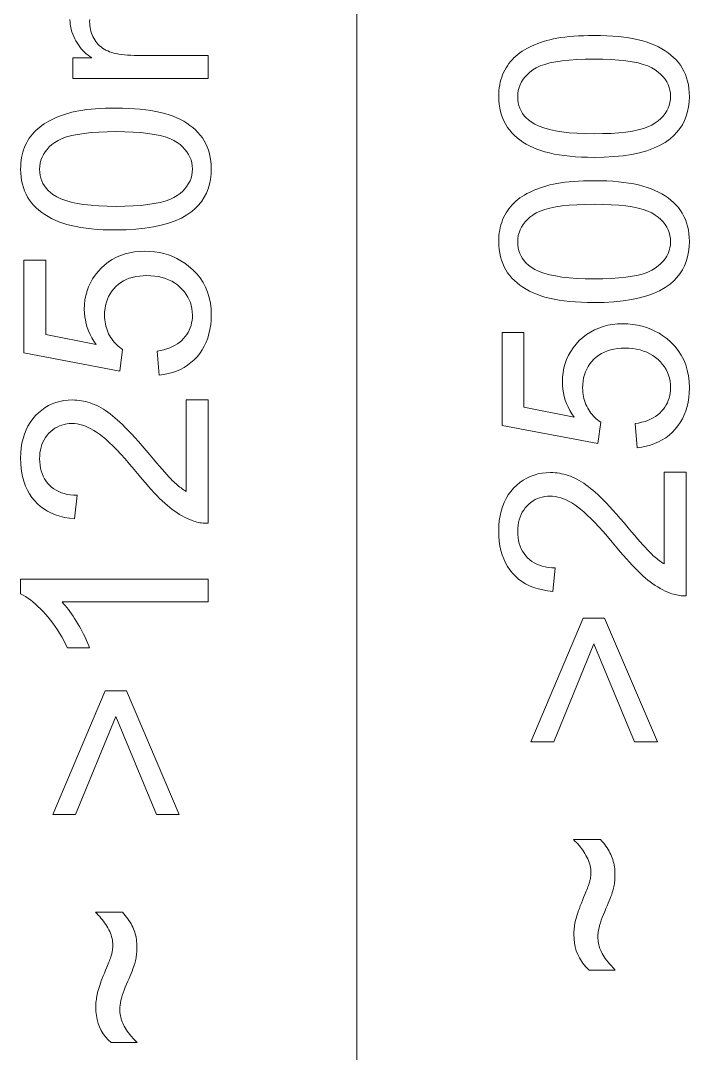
# Model space of a CAD drawing. Extents: x 23 to 417, y 3 to 294.
# Drawn here: x 223.84 to 227.42, y 15.36 to 20.88 of the extents above; entities that cross this region are included whole.
import ezdxf

# ---------------------------------------------------------------- set-up
doc = ezdxf.new("R2010")
doc.units = 0

msp = doc.modelspace()

# ---------------------------------------------------------------- linework, layer by layer
at = {"color": 7, "lineweight": 13}
msp.add_line((225.6362, 10.2218), (225.6362, 50.2218), dxfattribs=at)
msp.add_lwpolyline([(224.2061, 20.8889), (224.2057, 20.8756), (224.206, 20.8653), (224.2068, 20.8552), (224.2082, 20.8452), (224.2101, 20.8354), (224.2126, 20.8257), (224.2156, 20.8162), (224.2191, 20.8069), (224.2232, 20.7977), (224.2278, 20.7886), (224.233, 20.7798), (224.2387, 20.7712), (224.2449, 20.7631), (224.2517, 20.7555), (224.2589, 20.7484), (224.2666, 20.7418), (224.2749, 20.7357), (224.2836, 20.73), (224.2928, 20.7249), (224.3026, 20.7202), (224.3128, 20.716), (224.3238, 20.7122), (224.3357, 20.7089), (224.3485, 20.7059), (224.3623, 20.7033), (224.377, 20.7011), (224.3926, 20.6994), (224.4091, 20.698), (224.4266, 20.697), (224.4449, 20.6964), (224.4643, 20.6962), (224.8401, 20.6962), (224.8401, 20.5734), (224.1157, 20.5734), (224.1157, 20.6832), (224.2173, 20.6832), (224.2069, 20.6903), (224.1969, 20.6978), (224.1873, 20.7057), (224.1781, 20.7141), (224.1693, 20.723), (224.161, 20.7323), (224.153, 20.742), (224.1455, 20.7522), (224.1384, 20.7629), (224.1317, 20.774), (224.1256, 20.7854), (224.1201, 20.7972), (224.1152, 20.8093), (224.111, 20.8218), (224.1074, 20.8345), (224.1045, 20.8475), (224.1022, 20.8609), (224.1006, 20.8746), (224.0997, 20.8886)], dxfattribs=at)
for points in [[(226.9077, 20.1508), (226.8729, 20.1512), (226.8395, 20.1523), (226.8075, 20.1541), (226.7769, 20.1567), (226.7476, 20.16), (226.7198, 20.164), (226.6933, 20.1687), (226.6682, 20.1742), (226.6445, 20.1804), (226.6222, 20.1873), (226.6011, 20.195), (226.5809, 20.2033), (226.5618, 20.2124), (226.5436, 20.2222), (226.5264, 20.2327), (226.5102, 20.2439), (226.4951, 20.2558), (226.4809, 20.2684), (226.4676, 20.2817), (226.4554, 20.2958), (226.4443, 20.3105), (226.4343, 20.3261), (226.4255, 20.3423), (226.4179, 20.3593), (226.4114, 20.377), (226.4061, 20.3955), (226.402, 20.4148), (226.3991, 20.4347), (226.3973, 20.4554), (226.3967, 20.4769), (226.3971, 20.4928), (226.398, 20.5083), (226.3997, 20.5234), (226.4019, 20.5381), (226.4048, 20.5524), (226.4084, 20.5664), (226.4126, 20.5799), (226.4175, 20.593), (226.423, 20.6058), (226.4291, 20.6181), (226.4359, 20.63), (226.4433, 20.6415), (226.4512, 20.6526), (226.4596, 20.6633), (226.4687, 20.6735), (226.4783, 20.6833), (226.4885, 20.6927), (226.4993, 20.7017), (226.5107, 20.7102), (226.5226, 20.7184), (226.5351, 20.7261), (226.5481, 20.7335), (226.5616, 20.7406), (226.5757, 20.7473), (226.5903, 20.7537), (226.6054, 20.7597), (226.6211, 20.7654), (226.6373, 20.7708), (226.654, 20.7758), (226.6713, 20.7804), (226.6894, 20.7847), (226.7088, 20.7885), (226.7294, 20.7919), (226.7512, 20.7948), (226.7742, 20.7973), (226.7985, 20.7993), (226.8239, 20.8009), (226.8506, 20.802), (226.8785, 20.8027), (226.9077, 20.8029), (226.9422, 20.8026), (226.9753, 20.8015), (227.0071, 20.7997), (227.0376, 20.7972), (227.0667, 20.7939), (227.0944, 20.7899), (227.1208, 20.7852), (227.1458, 20.7798), (227.1695, 20.7737), (227.1918, 20.7668), (227.2129, 20.7592), (227.233, 20.7509), (227.2522, 20.7419), (227.2704, 20.7321), (227.2876, 20.7217), (227.3038, 20.7105), (227.3191, 20.6986), (227.3333, 20.686), (227.3466, 20.6727), (227.3589, 20.6587), (227.3701, 20.6439), (227.3801, 20.6284), (227.389, 20.6121), (227.3966, 20.595), (227.4031, 20.5772), (227.4084, 20.5587), (227.4126, 20.5394), (227.4155, 20.5193), (227.4173, 20.4985), (227.4179, 20.4769), (227.4169, 20.4486), (227.4137, 20.4215), (227.4086, 20.3957), (227.4013, 20.3711), (227.392, 20.3478), (227.3806, 20.3257), (227.3671, 20.3049), (227.3515, 20.2852), (227.3339, 20.2669), (227.3142, 20.2497), (227.2877, 20.2309), (227.258, 20.2141), (227.2252, 20.1993), (227.1892, 20.1864), (227.1501, 20.1756), (227.1079, 20.1667), (227.0626, 20.1597), (227.0141, 20.1548), (226.9624, 20.1518)], [(226.9077, 20.277), (226.9553, 20.2776), (226.9996, 20.2793), (227.0406, 20.2822), (227.0783, 20.2862), (227.1127, 20.2914), (227.1438, 20.2978), (227.1717, 20.3053), (227.1962, 20.3139), (227.2175, 20.3237), (227.2354, 20.3347), (227.2509, 20.3465), (227.2648, 20.3588), (227.277, 20.3717), (227.2876, 20.3851), (227.2966, 20.399), (227.3039, 20.4135), (227.3096, 20.4286), (227.3137, 20.4441), (227.3161, 20.4602), (227.3169, 20.4769), (227.3161, 20.4935), (227.3137, 20.5096), (227.3096, 20.5252), (227.3038, 20.5402), (227.2965, 20.5547), (227.2875, 20.5687), (227.2768, 20.5821), (227.2645, 20.595), (227.2506, 20.6073), (227.2351, 20.6191), (227.2171, 20.6301), (227.1958, 20.6399), (227.1712, 20.6485), (227.1434, 20.656), (227.1123, 20.6623), (227.0779, 20.6675), (227.0403, 20.6716), (226.9993, 20.6744), (226.9551, 20.6762), (226.9077, 20.6768), (226.8599, 20.6762), (226.8155, 20.6744), (226.7744, 20.6716), (226.7366, 20.6675), (226.7022, 20.6623), (226.671, 20.656), (226.6432, 20.6485), (226.6187, 20.6399), (226.5974, 20.6301), (226.5795, 20.6191), (226.5641, 20.6073), (226.5503, 20.5949), (226.5381, 20.582), (226.5276, 20.5685), (226.5187, 20.5544), (226.5114, 20.5398), (226.5057, 20.5245), (226.5016, 20.5088), (226.4992, 20.4924), (226.4984, 20.4755), (226.4991, 20.459), (226.5012, 20.4431), (226.5048, 20.4278), (226.5098, 20.4133), (226.5163, 20.3995), (226.5242, 20.3863), (226.5335, 20.3738), (226.5442, 20.362), (226.5564, 20.3509), (226.57, 20.3405), (226.5898, 20.3284), (226.6128, 20.3176), (226.6388, 20.3081), (226.6679, 20.2999), (226.7001, 20.2929), (226.7354, 20.2872), (226.7738, 20.2827), (226.8154, 20.2796), (226.86, 20.2777)], [(224.3469, 19.7624), (224.3122, 19.7627), (224.2788, 19.7638), (224.2468, 19.7656), (224.2161, 19.7682), (224.1869, 19.7715), (224.159, 19.7755), (224.1326, 19.7802), (224.1075, 19.7857), (224.0838, 19.7919), (224.0615, 19.7989), (224.0403, 19.8065), (224.0202, 19.8149), (224.0011, 19.8239), (223.9829, 19.8337), (223.9657, 19.8442), (223.9495, 19.8554), (223.9343, 19.8673), (223.9201, 19.8799), (223.9069, 19.8933), (223.8947, 19.9073), (223.8835, 19.9221), (223.8736, 19.9376), (223.8648, 19.9538), (223.8571, 19.9708), (223.8507, 19.9886), (223.8454, 20.0071), (223.8413, 20.0263), (223.8384, 20.0462), (223.8366, 20.067), (223.836, 20.0884), (223.8363, 20.1043), (223.8373, 20.1198), (223.8389, 20.1349), (223.8412, 20.1496), (223.8441, 20.164), (223.8477, 20.1779), (223.8519, 20.1914), (223.8568, 20.2045), (223.8623, 20.2173), (223.8684, 20.2296), (223.8752, 20.2415), (223.8825, 20.2531), (223.8904, 20.2641), (223.8989, 20.2748), (223.908, 20.285), (223.9176, 20.2949), (223.9278, 20.3042), (223.9386, 20.3132), (223.95, 20.3218), (223.9619, 20.3299), (223.9743, 20.3376), (223.9874, 20.345), (224.0009, 20.3521), (224.015, 20.3588), (224.0296, 20.3652), (224.0447, 20.3712), (224.0604, 20.3769), (224.0766, 20.3823), (224.0933, 20.3873), (224.1106, 20.392), (224.1287, 20.3962), (224.1481, 20.4001), (224.1687, 20.4034), (224.1905, 20.4064), (224.2135, 20.4088), (224.2377, 20.4109), (224.2632, 20.4124), (224.2899, 20.4136), (224.3178, 20.4142), (224.3469, 20.4145), (224.3815, 20.4141), (224.4146, 20.413), (224.4464, 20.4112), (224.4769, 20.4087), (224.506, 20.4054), (224.5337, 20.4015), (224.5601, 20.3968), (224.5851, 20.3913), (224.6087, 20.3852), (224.631, 20.3783), (224.6522, 20.3707), (224.6723, 20.3624), (224.6915, 20.3534), (224.7097, 20.3437), (224.7269, 20.3332), (224.7431, 20.322), (224.7583, 20.3102), (224.7726, 20.2976), (224.7859, 20.2842), (224.7982, 20.2702), (224.8094, 20.2554), (224.8194, 20.2399), (224.8283, 20.2236), (224.8359, 20.2066), (224.8424, 20.1888), (224.8477, 20.1702), (224.8519, 20.1509), (224.8548, 20.1308), (224.8566, 20.11), (224.8572, 20.0884), (224.8561, 20.0601), (224.853, 20.0331), (224.8478, 20.0072), (224.8406, 19.9827), (224.8313, 19.9593), (224.8198, 19.9372), (224.8064, 19.9164), (224.7908, 19.8968), (224.7732, 19.8784), (224.7535, 19.8613), (224.727, 19.8425), (224.6973, 19.8257), (224.6645, 19.8108), (224.6285, 19.798), (224.5894, 19.7871), (224.5472, 19.7782), (224.5018, 19.7713), (224.4534, 19.7663), (224.4017, 19.7633)], [(224.3469, 19.8886), (224.3945, 19.8891), (224.4388, 19.8909), (224.4799, 19.8937), (224.5176, 19.8978), (224.552, 19.903), (224.5831, 19.9093), (224.611, 19.9168), (224.6355, 19.9254), (224.6568, 19.9352), (224.6747, 19.9462), (224.6902, 19.958), (224.704, 19.9703), (224.7163, 19.9832), (224.7269, 19.9966), (224.7358, 20.0106), (224.7432, 20.0251), (224.7489, 20.0401), (224.753, 20.0557), (224.7554, 20.0718), (224.7562, 20.0884), (224.7554, 20.1051), (224.7529, 20.1212), (224.7489, 20.1367), (224.7431, 20.1518), (224.7357, 20.1663), (224.7267, 20.1802), (224.7161, 20.1936), (224.7038, 20.2065), (224.6899, 20.2188), (224.6744, 20.2306), (224.6564, 20.2416), (224.6351, 20.2514), (224.6105, 20.26), (224.5827, 20.2675), (224.5516, 20.2739), (224.5172, 20.2791), (224.4795, 20.2831), (224.4386, 20.286), (224.3944, 20.2877), (224.3469, 20.2883), (224.2992, 20.2877), (224.2548, 20.286), (224.2137, 20.2831), (224.1759, 20.2791), (224.1414, 20.2739), (224.1103, 20.2675), (224.0825, 20.26), (224.0579, 20.2514), (224.0367, 20.2416), (224.0188, 20.2306), (224.0034, 20.2188), (223.9896, 20.2065), (223.9774, 20.1935), (223.9669, 20.18), (223.958, 20.1659), (223.9507, 20.1513), (223.945, 20.1361), (223.9409, 20.1203), (223.9385, 20.104), (223.9377, 20.0871), (223.9384, 20.0705), (223.9405, 20.0546), (223.9441, 20.0394), (223.9491, 20.0248), (223.9556, 20.011), (223.9634, 19.9978), (223.9728, 19.9853), (223.9835, 19.9735), (223.9957, 19.9624), (224.0093, 19.952), (224.0291, 19.9399), (224.052, 19.9292), (224.0781, 19.9196), (224.1072, 19.9114), (224.1394, 19.9044), (224.1747, 19.8987), (224.2131, 19.8943), (224.2546, 19.8911), (224.2992, 19.8892)], [(226.9077, 19.3739), (226.8729, 19.3743), (226.8395, 19.3753), (226.8075, 19.3772), (226.7769, 19.3797), (226.7476, 19.383), (226.7198, 19.387), (226.6933, 19.3918), (226.6682, 19.3972), (226.6445, 19.4034), (226.6222, 19.4104), (226.6011, 19.418), (226.5809, 19.4264), (226.5618, 19.4355), (226.5436, 19.4453), (226.5264, 19.4557), (226.5102, 19.4669), (226.4951, 19.4789), (226.4809, 19.4915), (226.4676, 19.5048), (226.4554, 19.5188), (226.4443, 19.5336), (226.4343, 19.5491), (226.4255, 19.5654), (226.4179, 19.5824), (226.4114, 19.6001), (226.4061, 19.6186), (226.402, 19.6378), (226.3991, 19.6578), (226.3973, 19.6785), (226.3967, 19.6999), (226.3971, 19.7158), (226.398, 19.7313), (226.3997, 19.7465), (226.4019, 19.7612), (226.4048, 19.7755), (226.4084, 19.7894), (226.4126, 19.8029), (226.4175, 19.8161), (226.423, 19.8288), (226.4291, 19.8411), (226.4359, 19.8531), (226.4433, 19.8646), (226.4512, 19.8757), (226.4596, 19.8863), (226.4687, 19.8966), (226.4783, 19.9064), (226.4885, 19.9158), (226.4993, 19.9247), (226.5107, 19.9333), (226.5226, 19.9414), (226.5351, 19.9492), (226.5481, 19.9566), (226.5616, 19.9636), (226.5757, 19.9703), (226.5903, 19.9767), (226.6054, 19.9828), (226.6211, 19.9885), (226.6373, 19.9938), (226.654, 19.9988), (226.6713, 20.0035), (226.6894, 20.0078), (226.7088, 20.0116), (226.7294, 20.015), (226.7512, 20.0179), (226.7742, 20.0204), (226.7985, 20.0224), (226.8239, 20.024), (226.8506, 20.0251), (226.8785, 20.0258), (226.9077, 20.026), (226.9422, 20.0256), (226.9753, 20.0246), (227.0071, 20.0227), (227.0376, 20.0202), (227.0667, 20.017), (227.0944, 20.013), (227.1208, 20.0083), (227.1458, 20.0029), (227.1695, 19.9967), (227.1918, 19.9898), (227.2129, 19.9823), (227.233, 19.974), (227.2522, 19.9649), (227.2704, 19.9552), (227.2876, 19.9447), (227.3038, 19.9336), (227.3191, 19.9217), (227.3333, 19.9091), (227.3466, 19.8958), (227.3589, 19.8817), (227.3701, 19.867), (227.3801, 19.8514), (227.389, 19.8351), (227.3966, 19.8181), (227.4031, 19.8003), (227.4084, 19.7817), (227.4126, 19.7624), (227.4155, 19.7424), (227.4173, 19.7215), (227.4179, 19.6999), (227.4169, 19.6716), (227.4137, 19.6446), (227.4086, 19.6188), (227.4013, 19.5942), (227.392, 19.5709), (227.3806, 19.5488), (227.3671, 19.5279), (227.3515, 19.5083), (227.3339, 19.4899), (227.3142, 19.4728), (227.2877, 19.454), (227.258, 19.4372), (227.2252, 19.4224), (227.1892, 19.4095), (227.1501, 19.3986), (227.1079, 19.3897), (227.0626, 19.3828), (227.0141, 19.3778), (226.9624, 19.3749)], [(226.9077, 19.5001), (226.9553, 19.5007), (226.9996, 19.5024), (227.0406, 19.5053), (227.0783, 19.5093), (227.1127, 19.5145), (227.1438, 19.5208), (227.1717, 19.5283), (227.1962, 19.537), (227.2175, 19.5468), (227.2354, 19.5577), (227.2509, 19.5695), (227.2648, 19.5819), (227.277, 19.5947), (227.2876, 19.6081), (227.2966, 19.6221), (227.3039, 19.6366), (227.3096, 19.6516), (227.3137, 19.6672), (227.3161, 19.6833), (227.3169, 19.6999), (227.3161, 19.7166), (227.3137, 19.7327), (227.3096, 19.7483), (227.3038, 19.7633), (227.2965, 19.7778), (227.2875, 19.7917), (227.2768, 19.8052), (227.2645, 19.818), (227.2506, 19.8304), (227.2351, 19.8422), (227.2171, 19.8531), (227.1958, 19.8629), (227.1712, 19.8716), (227.1434, 19.8791), (227.1123, 19.8854), (227.0779, 19.8906), (227.0403, 19.8946), (226.9993, 19.8975), (226.9551, 19.8992), (226.9077, 19.8998), (226.8599, 19.8992), (226.8155, 19.8975), (226.7744, 19.8946), (226.7366, 19.8906), (226.7022, 19.8854), (226.671, 19.8791), (226.6432, 19.8716), (226.6187, 19.8629), (226.5974, 19.8531), (226.5795, 19.8422), (226.5641, 19.8304), (226.5503, 19.818), (226.5381, 19.805), (226.5276, 19.7915), (226.5187, 19.7775), (226.5114, 19.7628), (226.5057, 19.7476), (226.5016, 19.7318), (226.4992, 19.7155), (226.4984, 19.6986), (226.4991, 19.682), (226.5012, 19.6661), (226.5048, 19.6509), (226.5098, 19.6364), (226.5163, 19.6225), (226.5242, 19.6094), (226.5335, 19.5969), (226.5442, 19.5851), (226.5564, 19.574), (226.57, 19.5635), (226.5898, 19.5515), (226.6128, 19.5407), (226.6388, 19.5312), (226.6679, 19.5229), (226.7001, 19.5159), (226.7354, 19.5102), (226.7738, 19.5058), (226.8154, 19.5026), (226.86, 19.5007)], [(224.5782, 18.9854), (224.5673, 19.1143), (224.5856, 19.1176), (224.6031, 19.1216), (224.6195, 19.1263), (224.6351, 19.1319), (224.6497, 19.1381), (224.6634, 19.1452), (224.6762, 19.1529), (224.688, 19.1615), (224.6989, 19.1708), (224.7088, 19.1808), (224.7178, 19.1915), (224.7259, 19.2026), (224.733, 19.2141), (224.7392, 19.226), (224.7444, 19.2384), (224.7486, 19.2512), (224.752, 19.2644), (224.7543, 19.2781), (224.7557, 19.2922), (224.7562, 19.3067), (224.7556, 19.3242), (224.7535, 19.3411), (224.7502, 19.3574), (224.7455, 19.3733), (224.7395, 19.3886), (224.7321, 19.4033), (224.7235, 19.4175), (224.7134, 19.4311), (224.7021, 19.4442), (224.6894, 19.4568), (224.6756, 19.4684), (224.6609, 19.4789), (224.6453, 19.4881), (224.6289, 19.4961), (224.6116, 19.5028), (224.5934, 19.5083), (224.5744, 19.5126), (224.5545, 19.5157), (224.5337, 19.5175), (224.512, 19.5182), (224.4915, 19.5176), (224.4718, 19.5158), (224.453, 19.5128), (224.4351, 19.5087), (224.418, 19.5034), (224.4019, 19.4969), (224.3867, 19.4892), (224.3723, 19.4804), (224.3588, 19.4704), (224.3463, 19.4592), (224.3347, 19.447), (224.3244, 19.4341), (224.3153, 19.4205), (224.3074, 19.4061), (224.3007, 19.391), (224.2953, 19.3752), (224.291, 19.3587), (224.288, 19.3414), (224.2861, 19.3234), (224.2856, 19.3047), (224.2858, 19.2929), (224.2866, 19.2814), (224.288, 19.2701), (224.2899, 19.259), (224.2923, 19.2482), (224.2952, 19.2376), (224.2988, 19.2273), (224.3028, 19.2171), (224.3074, 19.2072), (224.3125, 19.1976), (224.318, 19.1882), (224.3239, 19.1793), (224.3301, 19.1707), (224.3366, 19.1626), (224.3434, 19.1549), (224.3506, 19.1476), (224.3581, 19.1407), (224.3659, 19.1343), (224.374, 19.1282), (224.3824, 19.1225), (224.3674, 19.0072), (223.8538, 19.1041), (223.8538, 19.6014), (223.9711, 19.6014), (223.9711, 19.2023), (224.2398, 19.1484), (224.2279, 19.1665), (224.2173, 19.1848), (224.2078, 19.2033), (224.1997, 19.2219), (224.1928, 19.2407), (224.1871, 19.2597), (224.1827, 19.2788), (224.1796, 19.2982), (224.1777, 19.3177), (224.1771, 19.3374), (224.178, 19.3632), (224.1807, 19.3881), (224.1853, 19.4123), (224.1916, 19.4356), (224.1998, 19.4581), (224.2097, 19.4798), (224.2215, 19.5007), (224.2352, 19.5208), (224.2506, 19.54), (224.2678, 19.5584), (224.2865, 19.5755), (224.3062, 19.5908), (224.3269, 19.6043), (224.3487, 19.616), (224.3715, 19.6259), (224.3953, 19.634), (224.4202, 19.6403), (224.4462, 19.6448), (224.4731, 19.6475), (224.5011, 19.6484), (224.5279, 19.6477), (224.5539, 19.6453), (224.5792, 19.6413), (224.6038, 19.6358), (224.6276, 19.6287), (224.6507, 19.62), (224.6731, 19.6097), (224.6947, 19.5978), (224.7156, 19.5844), (224.7357, 19.5693), (224.7588, 19.5494), (224.7795, 19.528), (224.7977, 19.5053), (224.8135, 19.4811), (224.8268, 19.4556), (224.8377, 19.4286), (224.8462, 19.4002), (224.8523, 19.3705), (224.856, 19.3393), (224.8572, 19.3067), (224.8564, 19.2799), (224.8541, 19.2541), (224.8503, 19.2294), (224.8449, 19.2056), (224.8381, 19.1828), (224.8297, 19.161), (224.8197, 19.1403), (224.8083, 19.1205), (224.7953, 19.1017), (224.7808, 19.084), (224.765, 19.0675), (224.7482, 19.0524), (224.7305, 19.0389), (224.7117, 19.0268), (224.6919, 19.0162), (224.6712, 19.0071), (224.6494, 18.9994), (224.6267, 18.9933), (224.6029, 18.9886)], [(227.1389, 18.5969), (227.128, 18.7259), (227.1463, 18.7291), (227.1638, 18.7331), (227.1803, 18.7379), (227.1958, 18.7434), (227.2104, 18.7497), (227.2241, 18.7567), (227.2369, 18.7645), (227.2487, 18.773), (227.2596, 18.7823), (227.2695, 18.7924), (227.2785, 18.803), (227.2866, 18.8141), (227.2937, 18.8256), (227.2999, 18.8376), (227.3051, 18.8499), (227.3093, 18.8627), (227.3127, 18.876), (227.315, 18.8896), (227.3165, 18.9037), (227.3169, 18.9182), (227.3163, 18.9357), (227.3143, 18.9526), (227.3109, 18.969), (227.3062, 18.9848), (227.3002, 19.0001), (227.2929, 19.0148), (227.2842, 19.029), (227.2742, 19.0426), (227.2628, 19.0557), (227.2501, 19.0683), (227.2363, 19.08), (227.2216, 19.0904), (227.206, 19.0996), (227.1896, 19.1076), (227.1723, 19.1143), (227.1541, 19.1199), (227.1351, 19.1242), (227.1152, 19.1272), (227.0944, 19.1291), (227.0727, 19.1297), (227.0522, 19.1291), (227.0325, 19.1273), (227.0137, 19.1244), (226.9958, 19.1202), (226.9788, 19.1149), (226.9626, 19.1084), (226.9474, 19.1008), (226.933, 19.0919), (226.9196, 19.0819), (226.907, 19.0707), (226.8954, 19.0585), (226.8851, 19.0456), (226.876, 19.032), (226.8681, 19.0176), (226.8614, 19.0026), (226.856, 18.9867), (226.8517, 18.9702), (226.8487, 18.9529), (226.8469, 18.9349), (226.8463, 18.9162), (226.8465, 18.9044), (226.8473, 18.8929), (226.8487, 18.8816), (226.8506, 18.8706), (226.853, 18.8597), (226.856, 18.8491), (226.8595, 18.8388), (226.8635, 18.8286), (226.8681, 18.8188), (226.8732, 18.8091), (226.8788, 18.7997), (226.8846, 18.7908), (226.8908, 18.7823), (226.8973, 18.7742), (226.9042, 18.7665), (226.9113, 18.7592), (226.9188, 18.7523), (226.9266, 18.7458), (226.9347, 18.7397), (226.9431, 18.7341), (226.9281, 18.6188), (226.4145, 18.7156), (226.4145, 19.2129), (226.5318, 19.2129), (226.5318, 18.8139), (226.8006, 18.76), (226.7886, 18.7781), (226.778, 18.7963), (226.7686, 18.8148), (226.7604, 18.8334), (226.7535, 18.8522), (226.7478, 18.8712), (226.7435, 18.8904), (226.7403, 18.9097), (226.7384, 18.9292), (226.7378, 18.9489), (226.7387, 18.9747), (226.7414, 18.9997), (226.746, 19.0238), (226.7523, 19.0471), (226.7605, 19.0697), (226.7705, 19.0914), (226.7823, 19.1122), (226.7959, 19.1323), (226.8113, 19.1515), (226.8285, 19.1699), (226.8472, 19.187), (226.8669, 19.2023), (226.8876, 19.2159), (226.9094, 19.2276), (226.9322, 19.2375), (226.9561, 19.2456), (226.9809, 19.2519), (227.0069, 19.2564), (227.0338, 19.2591), (227.0618, 19.26), (227.0886, 19.2592), (227.1146, 19.2568), (227.14, 19.2529), (227.1645, 19.2473), (227.1884, 19.2402), (227.2114, 19.2315), (227.2338, 19.2212), (227.2554, 19.2093), (227.2763, 19.1959), (227.2965, 19.1808), (227.3195, 19.1609), (227.3402, 19.1396), (227.3584, 19.1168), (227.3742, 19.0927), (227.3875, 19.0671), (227.3985, 19.0401), (227.407, 19.0118), (227.413, 18.982), (227.4167, 18.9508), (227.4179, 18.9182), (227.4171, 18.8914), (227.4148, 18.8657), (227.411, 18.8409), (227.4057, 18.8171), (227.3988, 18.7943), (227.3904, 18.7726), (227.3804, 18.7518), (227.369, 18.732), (227.356, 18.7133), (227.3415, 18.6955), (227.3257, 18.679), (227.3089, 18.664), (227.2912, 18.6504), (227.2724, 18.6383), (227.2526, 18.6277), (227.2319, 18.6186), (227.2101, 18.611), (227.1874, 18.6048), (227.1636, 18.6001)], [(224.7221, 18.8538), (224.8401, 18.8538), (224.8401, 18.1928), (224.8313, 18.1927), (224.8225, 18.1929), (224.8138, 18.1935), (224.8052, 18.1944), (224.7966, 18.1957), (224.7881, 18.1973), (224.7797, 18.1992), (224.7714, 18.2015), (224.7631, 18.2041), (224.7549, 18.2071), (224.7414, 18.2125), (224.7279, 18.2184), (224.7145, 18.225), (224.7012, 18.2322), (224.6878, 18.2399), (224.6745, 18.2483), (224.6613, 18.2573), (224.6481, 18.2669), (224.6349, 18.2771), (224.6218, 18.2879), (224.6085, 18.2996), (224.5948, 18.3122), (224.5807, 18.3257), (224.5662, 18.3403), (224.5512, 18.3559), (224.5359, 18.3725), (224.5201, 18.39), (224.504, 18.4085), (224.4874, 18.4281), (224.4704, 18.4486), (224.4442, 18.4801), (224.4191, 18.5096), (224.3952, 18.5369), (224.3723, 18.5621), (224.3506, 18.5852), (224.33, 18.6062), (224.3105, 18.625), (224.2921, 18.6418), (224.2748, 18.6564), (224.2586, 18.6689), (224.2431, 18.6798), (224.2277, 18.6895), (224.2125, 18.6981), (224.1975, 18.7056), (224.1826, 18.7119), (224.168, 18.717), (224.1534, 18.7211), (224.1391, 18.7239), (224.1249, 18.7256), (224.1109, 18.7262), (224.0966, 18.7257), (224.0826, 18.7241), (224.0692, 18.7215), (224.0562, 18.7179), (224.0437, 18.7132), (224.0316, 18.7074), (224.0199, 18.7006), (224.0088, 18.6928), (223.9981, 18.6839), (223.9878, 18.674), (223.9783, 18.6633), (223.9698, 18.6519), (223.9622, 18.6399), (223.9557, 18.6272), (223.9502, 18.6139), (223.9457, 18.6), (223.9422, 18.5854), (223.9397, 18.5702), (223.9382, 18.5544), (223.9377, 18.5379), (223.9382, 18.5206), (223.9398, 18.5039), (223.9424, 18.4879), (223.9462, 18.4727), (223.951, 18.4581), (223.9568, 18.4443), (223.9637, 18.4312), (223.9717, 18.4188), (223.9808, 18.4071), (223.9909, 18.3961), (224.0019, 18.3859), (224.0138, 18.3769), (224.0265, 18.3689), (224.04, 18.3619), (224.0543, 18.356), (224.0694, 18.3511), (224.0854, 18.3473), (224.1022, 18.3445), (224.1198, 18.3428), (224.1382, 18.3422), (224.1252, 18.216), (224.0977, 18.2193), (224.0715, 18.224), (224.0466, 18.2302), (224.023, 18.2378), (224.0008, 18.2468), (223.98, 18.2573), (223.9605, 18.2692), (223.9423, 18.2826), (223.9255, 18.2973), (223.91, 18.3135), (223.896, 18.331), (223.8834, 18.3497), (223.8723, 18.3695), (223.8627, 18.3905), (223.8545, 18.4126), (223.8479, 18.4359), (223.8427, 18.4603), (223.839, 18.486), (223.8368, 18.5127), (223.836, 18.5407), (223.8368, 18.5689), (223.8392, 18.5958), (223.8432, 18.6216), (223.8488, 18.6462), (223.856, 18.6696), (223.8648, 18.6918), (223.8751, 18.7128), (223.8871, 18.7325), (223.9007, 18.7511), (223.9158, 18.7685), (223.9322, 18.7844), (223.9493, 18.7987), (223.9672, 18.8113), (223.9858, 18.8222), (224.0052, 18.8314), (224.0254, 18.839), (224.0463, 18.8448), (224.068, 18.849), (224.0904, 18.8516), (224.1136, 18.8524), (224.1256, 18.8522), (224.1376, 18.8514), (224.1495, 18.8502), (224.1613, 18.8485), (224.1732, 18.8463), (224.185, 18.8436), (224.1967, 18.8404), (224.2084, 18.8367), (224.22, 18.8325), (224.2317, 18.8278), (224.2433, 18.8226), (224.2551, 18.8167), (224.267, 18.8102), (224.279, 18.803), (224.2912, 18.7952), (224.3035, 18.7867), (224.3158, 18.7776), (224.3284, 18.7678), (224.341, 18.7574), (224.3538, 18.7463), (224.3671, 18.7342), (224.3813, 18.7205), (224.3965, 18.7054), (224.4127, 18.6887), (224.4298, 18.6705), (224.4479, 18.6508), (224.4669, 18.6297), (224.4869, 18.607), (224.5079, 18.5828), (224.5298, 18.557), (224.5477, 18.5357), (224.5645, 18.516), (224.58, 18.4979), (224.5944, 18.4813), (224.6076, 18.4663), (224.6196, 18.4529), (224.6304, 18.4411), (224.64, 18.4309), (224.6484, 18.4222), (224.6556, 18.4152), (224.6622, 18.409), (224.6689, 18.403), (224.6755, 18.3973), (224.6821, 18.3918), (224.6888, 18.3865), (224.6954, 18.3814), (224.7021, 18.3766), (224.7088, 18.3719), (224.7154, 18.3675), (224.7221, 18.3633)], [(227.2828, 18.4653), (227.4008, 18.4653), (227.4008, 17.8043), (227.392, 17.8042), (227.3832, 17.8044), (227.3745, 17.805), (227.3659, 17.8059), (227.3573, 17.8072), (227.3489, 17.8088), (227.3404, 17.8108), (227.3321, 17.813), (227.3238, 17.8157), (227.3156, 17.8186), (227.3021, 17.824), (227.2886, 17.8299), (227.2752, 17.8365), (227.2619, 17.8437), (227.2486, 17.8515), (227.2353, 17.8598), (227.222, 17.8688), (227.2088, 17.8784), (227.1957, 17.8887), (227.1826, 17.8995), (227.1693, 17.9111), (227.1555, 17.9237), (227.1414, 17.9373), (227.1269, 17.9519), (227.112, 17.9674), (227.0966, 17.984), (227.0808, 18.0015), (227.0647, 18.0201), (227.0481, 18.0396), (227.0311, 18.0601), (227.0049, 18.0917), (226.9799, 18.1211), (226.9559, 18.1484), (226.9331, 18.1736), (226.9113, 18.1967), (226.8907, 18.2177), (226.8712, 18.2365), (226.8528, 18.2533), (226.8355, 18.2679), (226.8193, 18.2804), (226.8038, 18.2913), (226.7884, 18.3011), (226.7732, 18.3097), (226.7582, 18.3171), (226.7433, 18.3234), (226.7287, 18.3286), (226.7142, 18.3326), (226.6998, 18.3354), (226.6856, 18.3372), (226.6716, 18.3377), (226.6573, 18.3372), (226.6434, 18.3356), (226.6299, 18.333), (226.6169, 18.3294), (226.6044, 18.3247), (226.5923, 18.319), (226.5807, 18.3122), (226.5695, 18.3043), (226.5588, 18.2955), (226.5485, 18.2856), (226.539, 18.2748), (226.5305, 18.2634), (226.5229, 18.2514), (226.5164, 18.2387), (226.5109, 18.2254), (226.5064, 18.2115), (226.5029, 18.197), (226.5004, 18.1818), (226.4989, 18.1659), (226.4984, 18.1495), (226.4989, 18.1321), (226.5005, 18.1154), (226.5032, 18.0995), (226.5069, 18.0842), (226.5117, 18.0697), (226.5175, 18.0558), (226.5244, 18.0427), (226.5324, 18.0303), (226.5415, 18.0186), (226.5516, 18.0076), (226.5626, 17.9975), (226.5745, 17.9884), (226.5872, 17.9804), (226.6007, 17.9734), (226.615, 17.9675), (226.6302, 17.9626), (226.6461, 17.9588), (226.6629, 17.9561), (226.6805, 17.9544), (226.6989, 17.9537), (226.686, 17.8275), (226.6584, 17.8308), (226.6322, 17.8356), (226.6073, 17.8417), (226.5838, 17.8493), (226.5616, 17.8584), (226.5407, 17.8688), (226.5212, 17.8807), (226.503, 17.8941), (226.4862, 17.9088), (226.4707, 17.925), (226.4567, 17.9425), (226.4441, 17.9612), (226.433, 17.981), (226.4234, 18.002), (226.4152, 18.0241), (226.4086, 18.0474), (226.4034, 18.0719), (226.3997, 18.0975), (226.3975, 18.1243), (226.3967, 18.1522), (226.3975, 18.1804), (226.3999, 18.2074), (226.4039, 18.2332), (226.4095, 18.2577), (226.4167, 18.2811), (226.4255, 18.3033), (226.4359, 18.3243), (226.4478, 18.3441), (226.4614, 18.3626), (226.4765, 18.38), (226.4929, 18.396), (226.51, 18.4102), (226.5279, 18.4228), (226.5465, 18.4337), (226.5659, 18.443), (226.5861, 18.4505), (226.607, 18.4564), (226.6287, 18.4606), (226.6512, 18.4631), (226.6744, 18.4639), (226.6864, 18.4637), (226.6983, 18.4629), (226.7102, 18.4617), (226.7221, 18.46), (226.7339, 18.4578), (226.7457, 18.4551), (226.7574, 18.4519), (226.7691, 18.4482), (226.7808, 18.444), (226.7924, 18.4394), (226.804, 18.4341), (226.8158, 18.4283), (226.8277, 18.4217), (226.8397, 18.4145), (226.8519, 18.4067), (226.8642, 18.3982), (226.8766, 18.3891), (226.8891, 18.3793), (226.9017, 18.3689), (226.9145, 18.3579), (226.9278, 18.3457), (226.942, 18.3321), (226.9572, 18.3169), (226.9734, 18.3002), (226.9905, 18.2821), (227.0086, 18.2624), (227.0276, 18.2412), (227.0476, 18.2185), (227.0686, 18.1943), (227.0905, 18.1686), (227.1084, 18.1473), (227.1252, 18.1275), (227.1407, 18.1094), (227.1551, 18.0928), (227.1683, 18.0778), (227.1803, 18.0644), (227.1911, 18.0526), (227.2007, 18.0424), (227.2091, 18.0338), (227.2163, 18.0267), (227.2229, 18.0205), (227.2296, 18.0146), (227.2362, 18.0088), (227.2428, 18.0033), (227.2495, 17.998), (227.2561, 17.993), (227.2628, 17.9881), (227.2695, 17.9835), (227.2761, 17.979), (227.2828, 17.9748)], [(224.8401, 17.894), (224.8401, 17.7712), (224.0577, 17.7712), (224.0662, 17.7621), (224.0746, 17.7524), (224.0831, 17.7421), (224.0916, 17.7313), (224.1, 17.72), (224.1085, 17.7081), (224.1169, 17.6956), (224.1254, 17.6826), (224.1339, 17.669), (224.1423, 17.6549), (224.1505, 17.6407), (224.1584, 17.6267), (224.1658, 17.6131), (224.1727, 17.5997), (224.1793, 17.5866), (224.1854, 17.5738), (224.1911, 17.5614), (224.1964, 17.5492), (224.2013, 17.5373), (224.2057, 17.5257), (224.0871, 17.5257), (224.0772, 17.546), (224.0669, 17.5658), (224.0562, 17.5851), (224.045, 17.6039), (224.0335, 17.6222), (224.0216, 17.6399), (224.0092, 17.6572), (223.9965, 17.6739), (223.9833, 17.6901), (223.9697, 17.7057), (223.956, 17.7207), (223.9423, 17.7348), (223.9288, 17.7479), (223.9153, 17.7602), (223.9019, 17.7716), (223.8885, 17.782), (223.8753, 17.7916), (223.8621, 17.8003), (223.849, 17.808), (223.836, 17.8149), (223.836, 17.894)], [(226.9636, 17.6849), (227.2467, 17.0226), (227.1246, 17.0226), (226.907, 17.5471), (226.6914, 17.0226), (226.5693, 17.0226), (226.849, 17.6849)], [(224.4029, 17.2965), (224.686, 16.6341), (224.5639, 16.6341), (224.3463, 17.1587), (224.1307, 16.6341), (224.0086, 16.6341), (224.2883, 17.2965)], [(227.0209, 15.8016), (226.8811, 15.8016), (226.8655, 15.8165), (226.8516, 15.8323), (226.8393, 15.849), (226.8287, 15.8666), (226.8197, 15.8851), (226.8123, 15.9046), (226.8066, 15.9249), (226.8025, 15.9461), (226.8, 15.9682), (226.7992, 15.9912), (226.7993, 15.9994), (226.7997, 16.0077), (226.8003, 16.0161), (226.8011, 16.0246), (226.8022, 16.0332), (226.8035, 16.0418), (226.805, 16.0505), (226.8068, 16.0593), (226.8089, 16.0682), (226.8111, 16.0772), (226.8138, 16.0865), (226.8168, 16.0967), (226.8204, 16.1076), (226.8244, 16.1193), (226.8289, 16.1317), (226.8339, 16.1449), (226.8394, 16.1589), (226.8453, 16.1736), (226.8517, 16.1891), (226.8585, 16.2054), (226.8624, 16.2146), (226.8659, 16.2233), (226.8692, 16.2315), (226.8722, 16.2393), (226.8749, 16.2466), (226.8774, 16.2534), (226.8795, 16.2598), (226.8815, 16.2656), (226.8831, 16.2711), (226.8845, 16.276), (226.8856, 16.2807), (226.8867, 16.2854), (226.8876, 16.2902), (226.8884, 16.2949), (226.8891, 16.2996), (226.8896, 16.3044), (226.89, 16.3091), (226.8904, 16.3139), (226.8905, 16.3186), (226.8906, 16.3234), (226.8903, 16.3323), (226.8895, 16.3413), (226.8882, 16.3503), (226.8863, 16.3594), (226.884, 16.3685), (226.881, 16.3777), (226.8776, 16.387), (226.8736, 16.3963), (226.869, 16.4057), (226.864, 16.4152), (226.8585, 16.4245), (226.8528, 16.4337), (226.8468, 16.4426), (226.8405, 16.4514), (226.834, 16.4599), (226.8272, 16.4682), (226.8201, 16.4763), (226.8127, 16.4842), (226.8051, 16.4919), (226.7971, 16.4994), (226.9418, 16.4994), (226.9497, 16.4907), (226.9572, 16.4819), (226.9643, 16.4731), (226.9709, 16.4643), (226.9771, 16.4555), (226.9828, 16.4466), (226.988, 16.4378), (226.9928, 16.4289), (226.9972, 16.42), (227.0011, 16.4111), (227.0046, 16.402), (227.0077, 16.3927), (227.0105, 16.3832), (227.0129, 16.3735), (227.0149, 16.3636), (227.0166, 16.3534), (227.0179, 16.343), (227.0188, 16.3324), (227.0193, 16.3215), (227.0195, 16.3105), (227.0194, 16.3023), (227.0191, 16.2942), (227.0187, 16.2862), (227.018, 16.2783), (227.0171, 16.2705), (227.0161, 16.2627), (227.0148, 16.255), (227.0134, 16.2474), (227.0118, 16.2398), (227.01, 16.2323), (227.0078, 16.2245), (227.0051, 16.2157), (227.0018, 16.2061), (226.9981, 16.1956), (226.9938, 16.1843), (226.9889, 16.172), (226.9836, 16.1589), (226.9777, 16.1449), (226.9712, 16.1301), (226.9643, 16.1143), (226.9574, 16.0984), (226.9513, 16.0831), (226.9458, 16.0683), (226.9411, 16.054), (226.9371, 16.0402), (226.9339, 16.027), (226.9314, 16.0144), (226.9296, 16.0023), (226.9285, 15.9907), (226.9281, 15.9796), (226.9283, 15.9709), (226.9289, 15.9624), (226.9298, 15.9539), (226.9311, 15.9455), (226.9328, 15.9372), (226.9349, 15.9291), (226.9373, 15.921), (226.9401, 15.913), (226.9433, 15.9052), (226.9469, 15.8974), (226.951, 15.8895), (226.9558, 15.8813), (226.9614, 15.8726), (226.9677, 15.8636), (226.9748, 15.8542), (226.9825, 15.8444), (226.991, 15.8343), (227.0002, 15.8238), (227.0102, 15.8129)], [(224.4602, 15.4131), (224.3203, 15.4131), (224.3048, 15.428), (224.2909, 15.4438), (224.2786, 15.4605), (224.2679, 15.4782), (224.2589, 15.4967), (224.2516, 15.5161), (224.2458, 15.5364), (224.2418, 15.5576), (224.2393, 15.5797), (224.2385, 15.6027), (224.2386, 15.611), (224.239, 15.6193), (224.2396, 15.6277), (224.2404, 15.6361), (224.2415, 15.6447), (224.2428, 15.6533), (224.2443, 15.662), (224.2461, 15.6708), (224.2482, 15.6797), (224.2504, 15.6887), (224.253, 15.6981), (224.2561, 15.7082), (224.2597, 15.7191), (224.2637, 15.7308), (224.2682, 15.7433), (224.2732, 15.7565), (224.2787, 15.7704), (224.2846, 15.7852), (224.291, 15.8007), (224.2978, 15.8169), (224.3017, 15.8261), (224.3052, 15.8348), (224.3085, 15.8431), (224.3115, 15.8508), (224.3142, 15.8581), (224.3167, 15.8649), (224.3188, 15.8713), (224.3207, 15.8772), (224.3224, 15.8826), (224.3237, 15.8875), (224.3249, 15.8922), (224.326, 15.897), (224.3269, 15.9017), (224.3277, 15.9064), (224.3284, 15.9111), (224.3289, 15.9159), (224.3293, 15.9206), (224.3296, 15.9254), (224.3298, 15.9302), (224.3299, 15.9349), (224.3296, 15.9438), (224.3288, 15.9528), (224.3275, 15.9618), (224.3256, 15.9709), (224.3232, 15.98), (224.3203, 15.9892), (224.3168, 15.9985), (224.3129, 16.0078), (224.3083, 16.0172), (224.3033, 16.0267), (224.2978, 16.0361), (224.2921, 16.0452), (224.2861, 16.0542), (224.2798, 16.0629), (224.2733, 16.0714), (224.2664, 16.0798), (224.2594, 16.0879), (224.252, 16.0958), (224.2444, 16.1035), (224.2364, 16.1109), (224.381, 16.1109), (224.389, 16.1022), (224.3965, 16.0934), (224.4036, 16.0846), (224.4102, 16.0758), (224.4164, 16.067), (224.4221, 16.0582), (224.4273, 16.0493), (224.4321, 16.0404), (224.4365, 16.0315), (224.4404, 16.0226), (224.4439, 16.0135), (224.447, 16.0043), (224.4498, 15.9948), (224.4522, 15.985), (224.4542, 15.9751), (224.4559, 15.9649), (224.4572, 15.9545), (224.4581, 15.9439), (224.4586, 15.9331), (224.4588, 15.922), (224.4587, 15.9138), (224.4584, 15.9058), (224.4579, 15.8978), (224.4573, 15.8898), (224.4564, 15.882), (224.4554, 15.8742), (224.4541, 15.8665), (224.4527, 15.8589), (224.4511, 15.8513), (224.4493, 15.8439), (224.4471, 15.836), (224.4444, 15.8273), (224.4411, 15.8176), (224.4374, 15.8071), (224.4331, 15.7958), (224.4282, 15.7835), (224.4229, 15.7704), (224.4169, 15.7565), (224.4105, 15.7416), (224.4035, 15.7259), (224.3967, 15.71), (224.3905, 15.6946), (224.3851, 15.6798), (224.3804, 15.6655), (224.3764, 15.6518), (224.3732, 15.6386), (224.3707, 15.6259), (224.3689, 15.6138), (224.3678, 15.6022), (224.3674, 15.5911), (224.3676, 15.5825), (224.3681, 15.5739), (224.3691, 15.5654), (224.3704, 15.557), (224.3721, 15.5488), (224.3742, 15.5406), (224.3766, 15.5325), (224.3794, 15.5246), (224.3826, 15.5167), (224.3862, 15.5089), (224.3903, 15.5011), (224.3951, 15.4928), (224.4007, 15.4841), (224.407, 15.4751), (224.414, 15.4657), (224.4218, 15.4559), (224.4303, 15.4458), (224.4395, 15.4353), (224.4495, 15.4244)]]:
    msp.add_lwpolyline(points, close=True, dxfattribs=at)

doc.saveas('drawing.dxf')
